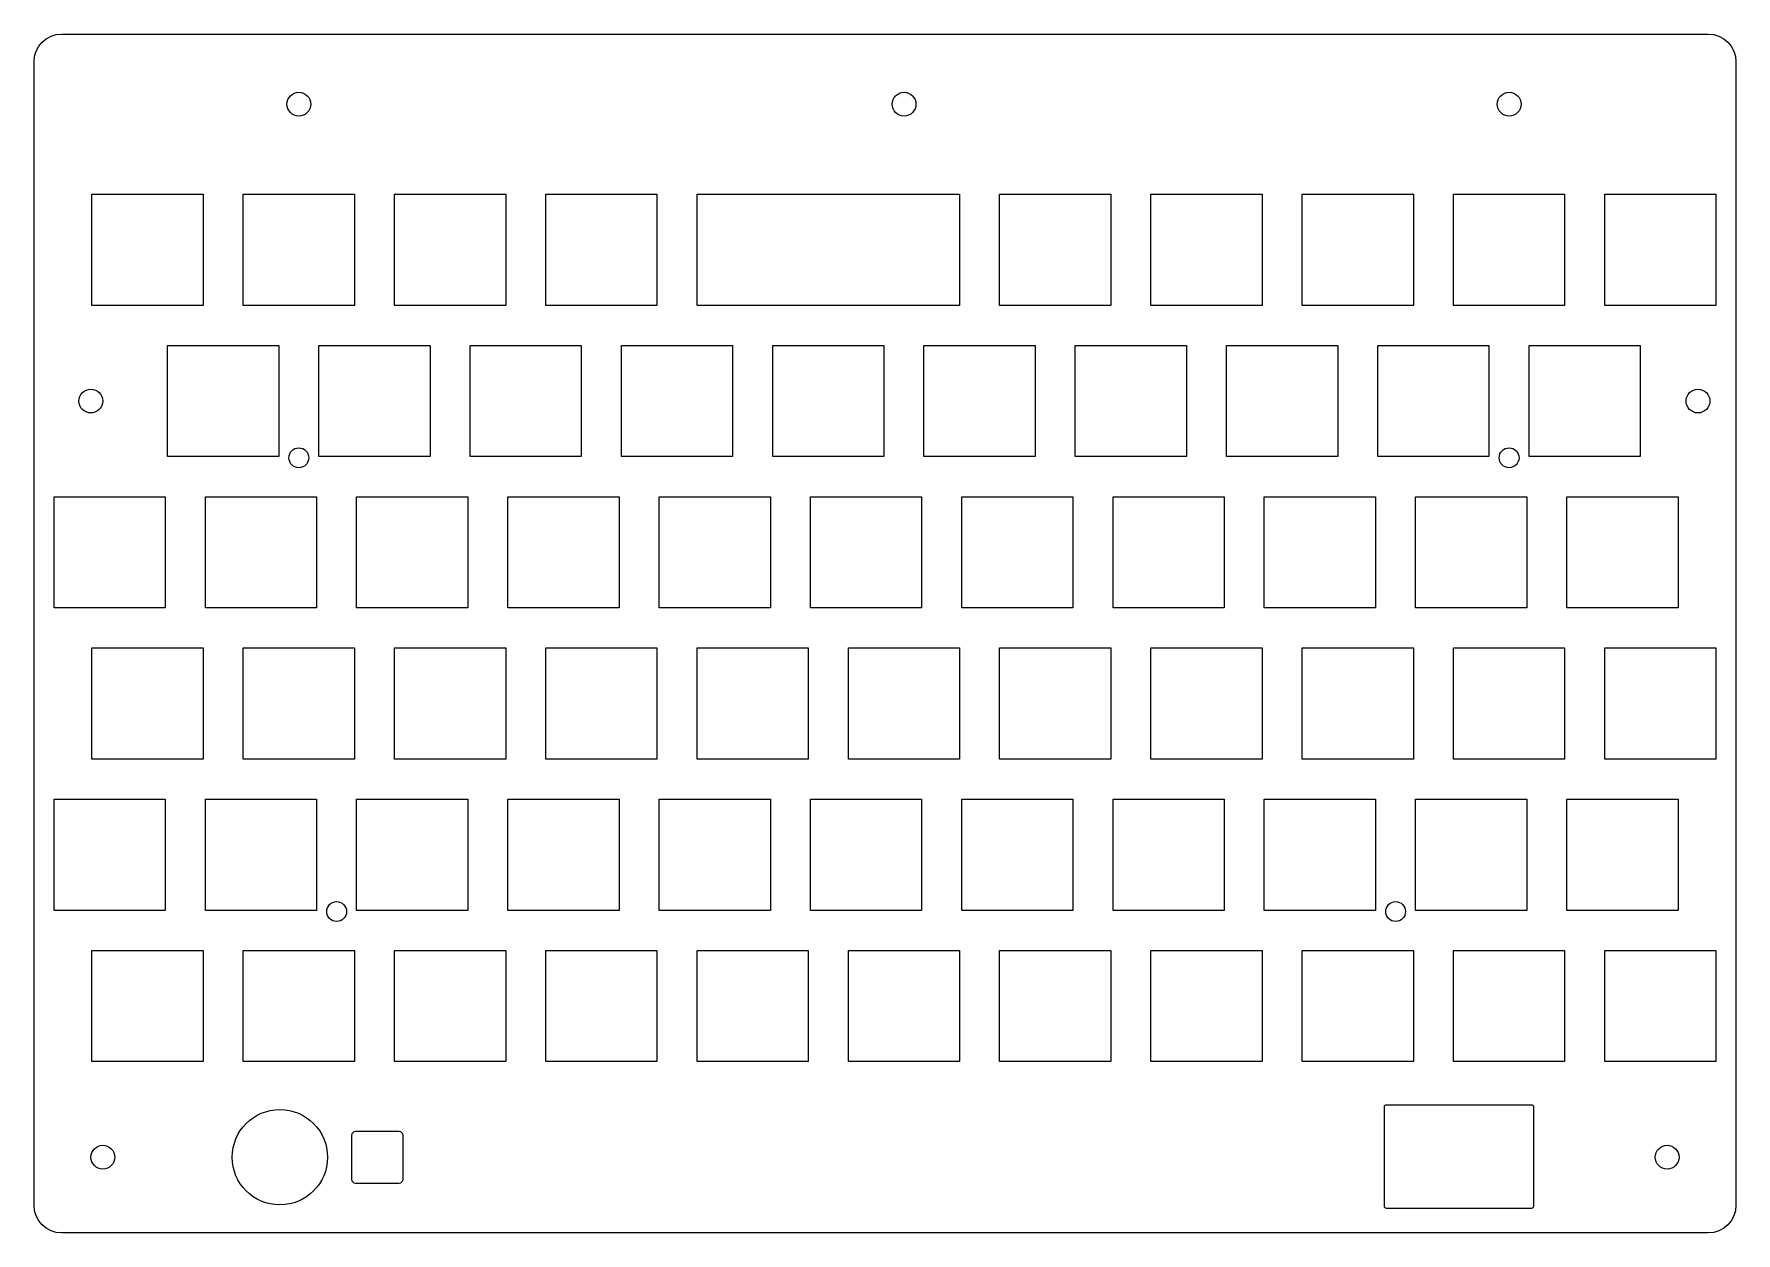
# Model space of a CAD drawing. Header units: millimetres. Extents: x -99 to 115, y -67 to 84.
import ezdxf

# ---------------------------------------------------------------- set-up
doc = ezdxf.new("R2010")
doc.units = ezdxf.units.MM
doc.header["$MEASUREMENT"] = 0
doc.layers.get('0').update_dxf_attribs({"lineweight": 0})

msp = doc.modelspace()

# ---------------------------------------------------------------- linework, layer by layer
at = {"color": 7, "lineweight": 25}
for points in [[(-77.75, 63.62), (-77.75, 49.62), (-91.75, 49.62), (-91.75, 63.62)], [(-58.7, 63.62), (-58.7, 49.62), (-72.7, 49.62), (-72.7, 63.62)], [(-39.65, 63.62), (-39.65, 49.62), (-53.65, 49.62), (-53.65, 63.62)], [(-20.6, 63.62), (-20.6, 49.62), (-34.6, 49.62), (-34.6, 63.62)], [(-15.55, 49.62), (-15.55, 63.62), (17.5, 63.62), (17.5, 49.62)], [(22.55, 49.62), (22.55, 63.62), (36.55, 63.62), (36.55, 49.62)], [(41.6, 49.62), (41.6, 63.62), (55.6, 63.62), (55.6, 49.62)], [(60.65, 49.62), (60.65, 63.62), (74.65, 63.62), (74.65, 49.62)], [(79.7, 49.62), (79.7, 63.62), (93.7, 63.62), (93.7, 49.62)], [(98.75, 49.62), (98.75, 63.62), (112.75, 63.62), (112.75, 49.62)], [(-68.23, 44.57), (-68.23, 30.57), (-82.23, 30.57), (-82.23, 44.57)], [(-49.18, 44.57), (-49.18, 30.57), (-63.18, 30.57), (-63.18, 44.57)], [(-30.13, 44.57), (-30.13, 30.57), (-44.13, 30.57), (-44.13, 44.57)], [(-11.08, 44.57), (-11.08, 30.57), (-25.08, 30.57), (-25.08, 44.57)], [(7.97, 44.57), (7.97, 30.57), (-6.03, 30.57), (-6.03, 44.57)], [(27.02, 44.57), (27.02, 30.57), (13.02, 30.57), (13.02, 44.57)], [(46.07, 44.57), (46.07, 30.57), (32.07, 30.57), (32.07, 44.57)], [(65.12, 44.57), (65.12, 30.57), (51.12, 30.57), (51.12, 44.57)], [(84.17, 44.57), (84.17, 30.57), (70.17, 30.57), (70.17, 44.57)], [(103.22, 44.57), (103.22, 30.57), (89.22, 30.57), (89.22, 44.57)], [(-82.52, 25.52), (-82.52, 11.52), (-96.52, 11.52), (-96.52, 25.52)], [(-63.47, 25.52), (-63.47, 11.52), (-77.47, 11.52), (-77.47, 25.52)], [(-44.42, 25.52), (-44.42, 11.52), (-58.42, 11.52), (-58.42, 25.52)], [(-25.37, 25.52), (-25.37, 11.52), (-39.37, 11.52), (-39.37, 25.52)], [(-6.32, 25.52), (-6.32, 11.52), (-20.32, 11.52), (-20.32, 25.52)], [(12.73, 25.52), (12.73, 11.52), (-1.27, 11.52), (-1.27, 25.52)], [(31.78, 25.52), (31.78, 11.52), (17.78, 11.52), (17.78, 25.52)], [(50.83, 25.52), (50.83, 11.52), (36.83, 11.52), (36.83, 25.52)], [(69.88, 25.52), (69.88, 11.52), (55.88, 11.52), (55.88, 25.52)], [(88.93, 25.52), (88.93, 11.52), (74.93, 11.52), (74.93, 25.52)], [(107.98, 25.52), (107.98, 11.52), (93.98, 11.52), (93.98, 25.52)], [(-77.75, 6.47), (-77.75, -7.53), (-91.75, -7.53), (-91.75, 6.47)], [(-58.7, 6.47), (-58.7, -7.53), (-72.7, -7.53), (-72.7, 6.47)], [(-39.65, 6.47), (-39.65, -7.53), (-53.65, -7.53), (-53.65, 6.47)], [(-20.6, 6.47), (-20.6, -7.53), (-34.6, -7.53), (-34.6, 6.47)], [(-1.55, 6.47), (-1.55, -7.53), (-15.55, -7.53), (-15.55, 6.47)], [(17.5, 6.47), (17.5, -7.53), (3.5, -7.53), (3.5, 6.47)], [(36.55, 6.47), (36.55, -7.53), (22.55, -7.53), (22.55, 6.47)], [(55.6, 6.47), (55.6, -7.53), (41.6, -7.53), (41.6, 6.47)], [(74.65, 6.47), (74.65, -7.53), (60.65, -7.53), (60.65, 6.47)], [(93.7, 6.47), (93.7, -7.53), (79.7, -7.53), (79.7, 6.47)], [(112.75, 6.47), (112.75, -7.53), (98.75, -7.53), (98.75, 6.47)], [(-82.52, -12.58), (-82.52, -26.58), (-96.52, -26.58), (-96.52, -12.58)], [(-63.47, -12.58), (-63.47, -26.58), (-77.47, -26.58), (-77.47, -12.58)], [(-44.42, -12.58), (-44.42, -26.58), (-58.42, -26.58), (-58.42, -12.58)], [(-25.37, -26.58), (-39.37, -26.58), (-39.37, -12.58), (-25.37, -12.58)], [(-6.32, -26.58), (-20.32, -26.58), (-20.32, -12.58), (-6.32, -12.58)], [(12.73, -12.58), (12.73, -26.58), (-1.27, -26.58), (-1.27, -12.58)], [(31.78, -12.58), (31.78, -26.58), (17.78, -26.58), (17.78, -12.58)], [(50.83, -12.58), (50.83, -26.58), (36.83, -26.58), (36.83, -12.58)], [(69.88, -12.58), (69.88, -26.58), (55.88, -26.58), (55.88, -12.58)], [(88.93, -12.58), (88.93, -26.58), (74.93, -26.58), (74.93, -12.58)], [(107.98, -12.58), (107.98, -26.58), (93.98, -26.58), (93.98, -12.58)], [(-77.75, -31.63), (-77.75, -45.63), (-91.75, -45.63), (-91.75, -31.63)], [(-58.7, -31.63), (-58.7, -45.63), (-72.7, -45.63), (-72.7, -31.63)], [(-39.65, -31.63), (-39.65, -45.63), (-53.65, -45.63), (-53.65, -31.63)], [(-20.6, -31.63), (-20.6, -45.63), (-34.6, -45.63), (-34.6, -31.63)], [(-1.55, -31.63), (-1.55, -45.63), (-15.55, -45.63), (-15.55, -31.63)], [(17.5, -31.63), (17.5, -45.63), (3.5, -45.63), (3.5, -31.63)], [(36.55, -31.63), (36.55, -45.63), (22.55, -45.63), (22.55, -31.63)], [(55.6, -31.63), (55.6, -45.63), (41.6, -45.63), (41.6, -31.63)], [(74.65, -31.63), (74.65, -45.63), (60.65, -45.63), (60.65, -31.63)], [(93.7, -31.63), (93.7, -45.63), (79.7, -45.63), (79.7, -31.63)], [(112.75, -31.63), (112.75, -45.63), (98.75, -45.63), (98.75, -31.63)]]:
    msp.add_lwpolyline(points, close=True, dxfattribs=at)
for centre, radius in [((-65.69, 74.95), 1.5), ((10.51, 74.95), 1.5), ((86.71, 74.95), 1.5), ((-91.89, 37.57), 1.5), ((110.49, 37.57), 1.5), ((-65.7, 30.42), 1.25), ((86.7, 30.42), 1.25), ((-60.94, -26.73), 1.25), ((72.41, -26.73), 1.25), ((-68.09, -57.67), 6), ((-90.37, -57.67), 1.5), ((106.6, -57.67), 1.5)]:
    msp.add_circle(centre, radius, dxfattribs=at)
for points in [[(115.27, 80.29), (115.27, 82.22), (113.7, 83.79), (111.77, 83.79), (111.77, 83.79), (-95.54, 83.79), (-95.54, 83.79), (-97.48, 83.79), (-99.04, 82.22), (-99.04, 80.29), (-99.04, 80.29), (-99.04, -63.71), (-99.04, -63.71), (-99.04, -65.64), (-97.48, -67.21), (-95.54, -67.21), (-95.54, -67.21), (111.77, -67.21), (111.77, -67.21), (113.7, -67.21), (115.27, -65.64), (115.27, -63.71), (115.27, -63.71), (115.27, 80.29), (115.27, 80.29)], [(71.22, -51.1), (71.22, -51.1), (89.55, -51.1), (89.55, -51.1), (89.69, -51.1), (89.8, -51.21), (89.8, -51.35), (89.8, -51.35), (89.8, -63.82), (89.8, -63.82), (89.8, -63.96), (89.69, -64.07), (89.55, -64.07), (89.55, -64.07), (71.22, -64.07), (71.22, -64.07), (71.09, -64.07), (70.97, -63.96), (70.97, -63.82), (70.97, -63.82), (70.97, -51.35), (70.97, -51.35), (70.97, -51.21), (71.09, -51.1), (71.22, -51.1)], [(-52.56, -54.93), (-52.56, -54.93), (-52.56, -60.43), (-52.56, -60.43), (-52.56, -60.71), (-52.79, -60.93), (-53.06, -60.93), (-53.06, -60.93), (-58.56, -60.93), (-58.56, -60.93), (-58.84, -60.93), (-59.06, -60.71), (-59.06, -60.43), (-59.06, -60.43), (-59.06, -54.93), (-59.06, -54.93), (-59.06, -54.66), (-58.84, -54.43), (-58.56, -54.43), (-58.56, -54.43), (-53.06, -54.43), (-53.06, -54.43), (-52.79, -54.43), (-52.56, -54.66), (-52.56, -54.93)]]:
    msp.add_open_spline(points, degree=3, knots=[0, 0, 0, 0, 1, 1, 1, 2, 2, 2, 3, 3, 3, 4, 4, 4, 5, 5, 5, 6, 6, 6, 7, 7, 7, 8, 8, 8, 8], dxfattribs=at)

doc.saveas('drawing.dxf')
